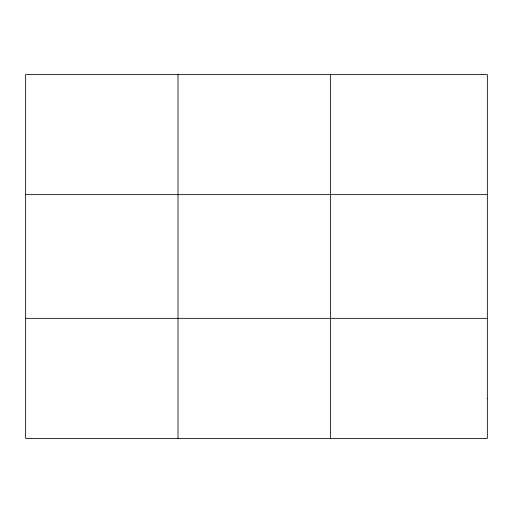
<?xml version="1.0" encoding="UTF-8"?>
<svg xmlns="http://www.w3.org/2000/svg" width="513" height="513" viewBox="0 0 513 513"><rect width="100%" height="100%" fill="white"/><g stroke="black" fill="none" stroke-linecap="round" stroke-linejoin="round"><path stroke-width="0.77" d="M178.011 74.59L178.011 438.41M330.372 74.59L330.372 438.41M25.65 194.651L487.35 194.651M25.65 318.349L487.35 318.349M487.35 398.389L487.35 438.41L25.65 438.41L25.65 74.59L487.35 74.59L487.35 398.389"/></g></svg>
